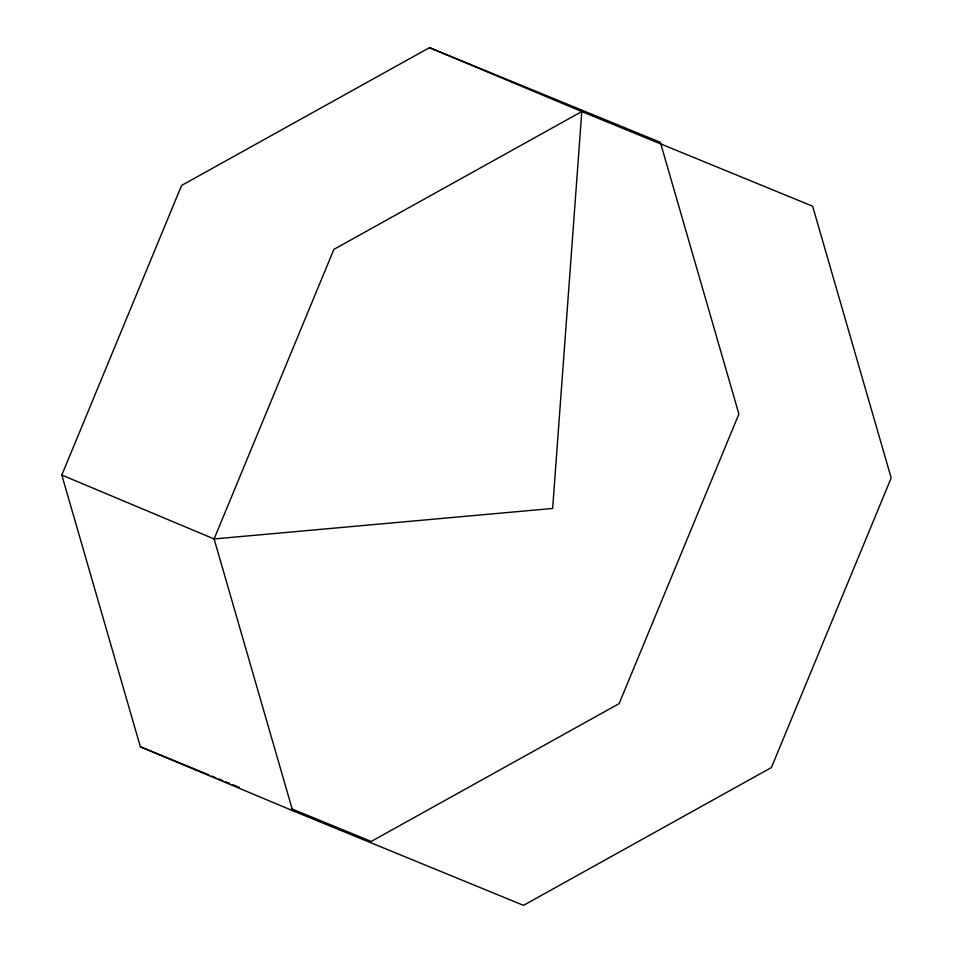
<?xml version="1.0" encoding="UTF-8"?>
<svg xmlns="http://www.w3.org/2000/svg" width="953" height="953" viewBox="0 0 953 953"><rect width="100%" height="100%" fill="white"/><g stroke="black" fill="none" stroke-linecap="round" stroke-linejoin="round"><path stroke-width="1.43" d="M429.493 47.65L581.795 111.549L812.647 206.229L891.186 477.941L771.43 767.522L523.507 905.35L292.654 810.681L140.353 746.771L61.814 475.059L181.57 185.478L429.493 47.65L660.346 142.319L738.897 414.043L619.128 703.624L371.205 841.451L291.511 808.763M140.353 746.771L209.064 774.944M211.804 776.076L215.938 777.767M218.678 778.899L222.799 780.59M225.551 781.71L229.673 783.402M232.425 784.533L239.286 787.345M61.814 475.059L214.103 538.957L552.645 508.449L581.795 111.549L333.872 249.376L214.103 538.957L292.654 810.681"/></g></svg>
